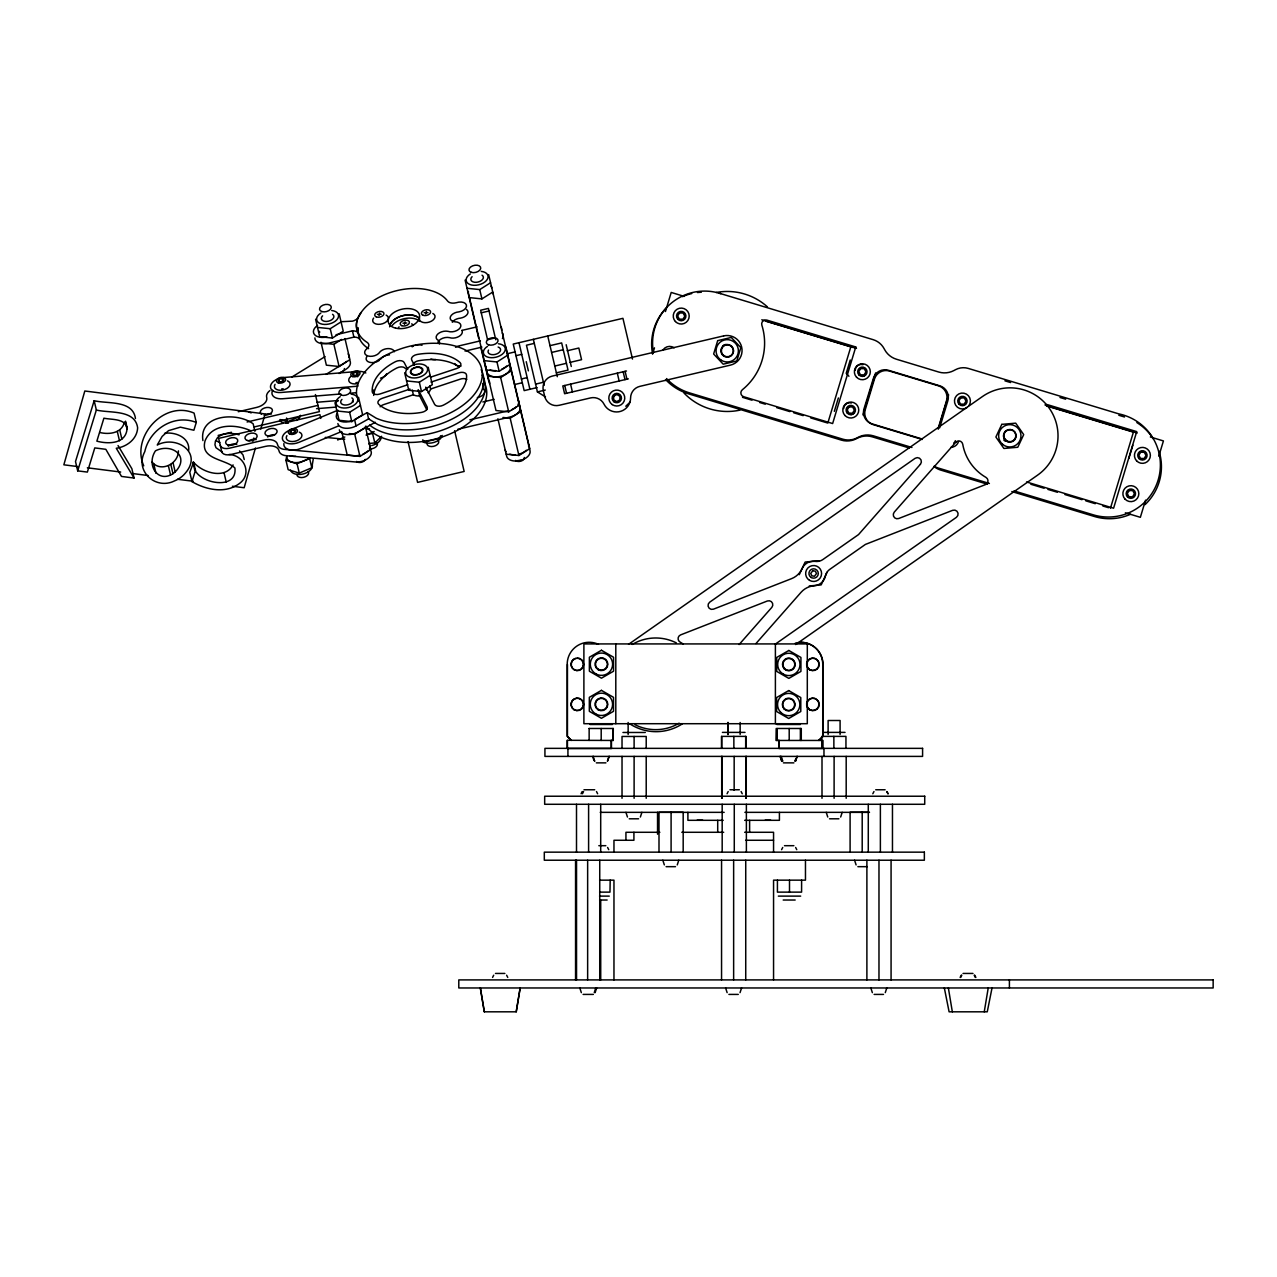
<?xml version="1.0" encoding="UTF-8"?>
<svg xmlns="http://www.w3.org/2000/svg" width="1277" height="1277" viewBox="0 0 1277 1277"><rect width="100%" height="100%" fill="white"/><g stroke="black" fill="none" stroke-linecap="round" stroke-linejoin="round"><path stroke-width="1.5" d="M609.017 756.399L607.469 761.092M609.209 756.399L607.501 761.092M595.784 987.967L594.252 992.644M596.646 987.967L595.114 992.644M641.884 812.348L640.368 817.025M678.773 860.219L677.257 864.912M741.57 987.967L740.037 992.644M796.992 756.399L795.459 761.092M797.183 756.399L795.651 761.092M842.182 812.348L840.665 817.025M886.797 987.967L885.264 992.644M313.248 459.066L311.811 467.765L299.265 473.081L288.155 469.697L285.968 460.374L286.543 456.911M516.179 1011.815L520.154 987.967L516.275 1011.815L484.27 1011.815L480.296 987.967M984.248 1011.815L988.222 987.967M127.03 429.104C125.561 444.204 107.97 444.157 96.86 441.156L103.9 418.186C111.354 419.878 126.599 418.202 127.03 429.104L125.29 421.633M992.021 987.967L987.265 1011.815L949.098 1011.815L944.341 987.967M178.429 450.877C178.588 463.822 160.726 472.825 152.139 462.066M379.014 315.563L379.684 313.073M404.474 324.326L405.16 321.82M425.688 313.903L426.358 311.412M255.432 448.004L244.162 487.75L232.398 486.25M260.811 429.072L265.105 413.94L84.809 391.001L63.85 464.812L77.562 466.552M938.356 427.827L946.496 400.786A12.004 12.004 0 0 0 938.483 385.83L889.431 371.048A12.004 12.004 0 0 0 874.474 379.077L865.247 409.709A12.004 12.004 0 0 0 873.276 424.666L922.313 439.464M652.755 353.553L654.494 347.823M665.445 311.54L671.207 292.449L684.312 296.408M850.865 346.69L827.815 423.07L810.751 417.93M834.344 411.338L838.382 397.977M850.243 359.97L846.204 373.347L848.934 376.252M862.933 414.929L875.623 372.916M938.26 429.216L948.635 394.832M939.68 427.827L947.853 400.77A12.004 12.004 0 0 0 939.84 385.814L888.361 370.266A12.004 12.004 0 0 0 873.42 378.231L863.986 408.832A12.004 12.004 0 0 0 871.999 423.852L921.786 438.889M1110.431 508.278L1133.481 431.897M1128.82 458.539L1132.859 445.178M1145.549 500.137L1140.361 517.313L1125.388 512.795M1158.814 456.208L1163.427 440.932L1150.338 436.973M135.458 418.521C132.936 399.765 107.204 404.043 94.163 400.691L75.503 461.54L77.689 470.862L87.363 472.091L94.785 447.908L105.831 449.312L121.491 476.433L134.053 478.045L131.866 468.707L118.027 445.545M77.689 470.862L96.35 410.013L94.163 400.691M196.275 422.432L193.881 430.237L180.376 427.156L168.532 430.636L162.131 436.447L157.247 445.019C176.402 434.834 203.139 452.649 185.373 473.065A24.135 19.299 -13.2 0 1 174.119 481.078C155.491 490.129 134.436 470.958 144.796 451.627C149.632 429.152 174.31 413.716 196.275 422.432L194.088 413.094C163.632 399.94 130.877 437.165 143.742 465.802M233.068 464.892C225.167 479.801 202.516 472.825 193.593 462.258L189.794 472.298L191.981 481.621C205.693 489.698 224.88 493.976 238.751 483.983C252.591 474.821 244.929 455.282 229.062 454.468M191.981 481.621L195.094 471.5L192.907 462.162M252.878 441.235L253.868 438.011M278.961 379.365L278.274 381.009L279.902 381.999L283.159 381.089L283.845 379.445L282.201 378.455L278.961 379.365L279.679 382.477M290.789 430.668L290.102 432.312L291.747 433.302L295.003 432.392L295.689 430.748L294.045 429.758L290.789 430.668L291.523 433.765M353.298 373.044L352.612 374.688L354.256 375.677L357.496 374.768L358.183 373.123L356.554 372.134L353.298 373.044L354.032 376.14M799.242 574.698L805.148 562.04L819.052 560.826M827.065 572.256L821.159 584.914L809.251 585.967M124.364 422.32C121.666 433.318 109.04 434.771 99.766 432.488M581.067 793.751L582.2 791.532M582.44 793.751L583.573 791.532M492.571 977.432L493.704 975.213M727.06 793.751L728.193 791.532M794.741 761.092L795.874 758.873M781.588 849.684L782.721 847.465M872.814 793.751L873.979 791.532M960.128 977.432L961.262 975.213M960.703 977.432L961.836 975.213M314.876 337.894A12.004 7.199 -13.2 0 0 328.381 343.194L353.905 337.112A7.997 4.805 -13.2 0 1 359.46 338.916L357.991 332.643A43.514 26.131 -13.2 0 1 358.103 317.75L361.71 311.652A47.999 28.828 -13.2 0 1 405.703 289.033A47.999 28.828 -13.2 0 1 447.573 301.053A7.997 4.805 -13.2 0 0 456.208 302.745A7.997 4.805 -13.2 0 1 466.408 305.043A7.997 4.805 -13.2 0 1 458.922 311.875A7.997 4.805 -13.2 0 0 450.43 316.744A7.997 4.805 -13.2 0 0 454.995 321.82A7.997 4.805 -13.2 0 1 460.023 328.013A7.997 4.805 -13.2 0 1 448.051 331.35A7.997 4.805 -13.2 0 0 437.899 333.951A7.997 4.805 -13.2 0 0 438.219 340.305A7.997 4.805 -13.2 0 1 439.4 343.944M440.773 435.68L439.049 438.57L425.464 441.762L422.639 439.927M175.188 471.963C190.528 456.208 171.645 442.64 155.459 450.829C145.418 465.882 159.386 485.34 175.188 471.963L173.002 462.641M739.112 644.55L771.835 607.357A4.007 4.007 0 0 0 767.381 600.988L680.625 634.892A4.007 4.007 0 0 0 680.082 642.092A47.999 47.999 0 0 1 683.051 643.943M755.968 643.544L801.094 592.273A19.283 19.283 0 0 1 814.231 585.776A12.291 12.291 0 0 0 825.421 575.991A10.727 10.727 0 0 1 829.779 569.366L865.391 544.433L952.69 510.305A4.007 4.007 0 0 1 956.441 517.313L775.426 644.055M818.749 740.293L821.414 737.627M819.004 740.452L822.995 736.446L822.995 664.439A21.996 21.996 0 0 0 795.3 643.177M368.957 443.422L374.815 442.991L381.647 436.287M625.778 406.23L630.136 402.127M628.555 644.342L982.476 396.524A47.999 47.999 0 0 1 1049.327 408.305A47.999 47.999 0 0 1 1037.547 475.172L795.635 644.55M317.51 327.407L330.232 328.716L341.055 321.884M315.595 319.234L319.697 336.713L332.419 338.038L343.242 331.19L339.139 313.711M321.165 342.986L333.888 344.311L341.613 339.427M320.99 342.22L326.369 365.174L339.091 366.499L349.914 359.651L344.966 338.549M467.015 288.267L479.737 289.592L490.56 282.744M469.202 297.589L481.924 298.898L492.746 292.066M338.054 400.85L334.973 402.814L339.075 420.293L351.798 421.618L362.62 414.77L358.518 397.291M336.889 410.971L349.611 412.295L360.433 405.447M406.581 380.913L419.319 382.238L430.126 375.39M404.665 372.756L408.768 390.235L421.506 391.56L432.312 384.712L428.21 367.233M349.291 433.589L354.735 434.164L365.557 427.316M484.238 360.641L496.976 361.966L507.783 355.118M341.837 432.089L347.232 455.075L359.954 456.4L370.777 449.552L365.382 426.566M486.425 369.963L499.147 371.288L509.97 364.44M487.926 376.204L500.664 377.529L511.47 370.681M468.436 291.443A12.004 7.199 -13.2 0 0 468.451 293.359L495.987 410.524L508.709 411.848L519.531 405.001M502.915 417.467L510.177 418.217L521 411.386M506.203 454.181L518.925 455.506L529.747 448.658L505.868 346.961M291.635 377.178L325.076 356.602M325.954 374.416L344.295 363.131A12.004 7.199 -13.2 0 0 346.482 361.455M339.091 373.507L345.764 369.404A12.004 7.199 -13.2 0 0 349.595 360.242M358.518 401.361L356.491 393.779A64.01 38.438 -13.2 0 1 433.957 343.258A64.01 38.438 -13.2 0 1 474.757 393.859A64.01 38.438 -13.2 0 1 376.172 418.186L367.137 412.631L354.575 419.654L356.044 425.927L368.973 418.696M375.294 422.272L357.512 432.201A12.004 7.199 -13.2 0 1 339.315 429.854M280.03 419.526L287.421 421.777L299.967 416.462M285.968 460.374L297.078 463.759L309.625 458.443L311.811 467.765M337.878 410.22L289.464 430.301A12.004 7.199 -13.2 0 0 283.302 440.836A12.004 7.199 -13.2 0 0 298.818 442.385L338.325 426.007M341.582 431.53L300.287 448.658A12.004 7.199 -13.2 0 1 288.57 449.536A12.004 7.199 -13.2 0 1 283.893 443.486M337.655 439.974L344.838 436.989M310.391 458.172L303.208 461.141A12.004 7.199 -13.2 0 1 291.491 462.019A12.004 7.199 -13.2 0 1 286.83 455.969M366.068 435.074L371.447 432.839A12.004 7.215 -13.2 0 0 374.177 431.514M193.593 462.258L195.78 471.58C204.112 484.43 237.378 489.378 234.92 468.02C225.646 458.858 199.723 459.672 205.07 440.788C212.237 422.99 236.309 423.916 251.026 430.892M407.762 384.744L379.828 394.034A6.002 3.608 -13.2 0 1 372.245 391.816A47.999 28.828 -13.2 0 1 395.519 361.646A6.002 3.608 -13.2 0 1 404.155 362.492L407.714 369.372M430.62 377.146L456.703 368.478A6.002 3.608 -13.2 0 0 460.103 362.604A47.999 28.828 -13.2 0 0 417.052 354.495A6.002 3.608 -13.2 0 0 411.689 359.986L414.355 365.142M410.013 389.086L382.078 398.376A6.002 3.608 -13.2 0 0 378.678 404.25A47.999 28.828 -13.2 0 0 421.729 412.359A6.002 3.608 -13.2 0 0 427.093 406.868L418.202 389.661L419.67 395.934L426.789 409.694M431.019 382.11L458.954 372.82A6.002 3.608 -13.2 0 1 466.536 375.039A47.999 28.828 -13.2 0 1 443.263 405.208A6.002 3.608 -13.2 0 1 434.627 404.362L425.736 387.154L426.47 390.299M419.67 395.934A10.008 6.002 -13.2 0 1 413.349 394.753L383.547 404.649A6.002 3.608 -13.2 0 0 380.131 406.82M428.098 392.773A10.008 6.002 -13.2 0 0 430.62 389.006L460.422 379.093A6.002 3.608 -13.2 0 1 466.791 379.445M336.027 334.75L352.436 330.839A7.997 4.805 -13.2 0 1 357.991 332.643M481.237 312.817L489.091 310.965M462.21 330.328L477.135 326.832M480.407 340.863L459.848 345.684A12.004 7.199 -13.2 0 0 455.506 347.264M487.559 339.714L495.396 337.862M465.051 351.079L481.892 347.136M238.288 411.721L256.709 407.395A12.004 7.199 -13.2 0 0 266.749 397.642L266.638 397.195A12.004 7.199 -13.2 0 1 269.91 390.539M534.313 343.369L526.459 345.205L537.409 391.895L545.487 396.908M507.304 353.713L515.078 351.893M550.004 345.652L561.657 342.922L568.026 370.107L556.373 372.836M515.972 355.692L521.718 354.336M247.084 421.985L317.941 405.368M551.6 352.452L563.253 349.706M567.18 350.776L578.832 348.03L581.562 359.683L569.909 362.413M218.159 435.393L231.456 432.28M254.251 426.933L319.41 411.641L315.419 394.577M554.793 366.036L566.445 363.306M521.431 378.966L527.178 377.625M514.535 384.553L522.309 382.717M535.59 384.106L543.427 382.27M537.09 387.585L524.161 390.618L513.242 344.056L622.937 318.324L632.498 359.06M482.85 401.968L494.103 399.334M537.409 391.895L545.263 390.06M626.496 371L562.79 385.941L564.61 393.731L628.332 378.854M469.808 419.83L508.597 410.731M457.709 429.295L510.066 417.004A12.004 7.199 -13.2 0 0 519.324 405.527M164.525 433.334C175.204 431.626 190.034 437.484 188.709 450.35M283.494 377.545L357.815 371.447A12.004 7.215 -13.2 0 1 365.829 372.996M340.847 393.97L282.504 398.759A12.004 7.199 -13.2 0 1 272.719 390.283M350.568 393.172L356.411 392.693M317.015 402.255L338.405 400.499M316.552 408.688L335.995 407.108M366.786 434.1L372.629 433.669L374.815 442.991M517.632 460.598L521.128 460.343M340.751 321.74L352.5 321.15A7.997 4.805 -13.2 0 0 358.103 317.75M377.417 314.397L381.28 314.238M424.092 312.737L427.955 312.578M402.894 323.145L406.756 323.001M590.038 724.49L612.401 724.49M776.927 724.49L800.376 724.49M589.112 728.481L613.295 728.481L613.136 740.452L613.104 728.481M622.953 732.471L645.284 732.471M722.415 732.391L745.018 732.391M822.691 732.391L845.039 732.391M613.295 740.452L567.196 740.293L567.196 748.354M596.327 762.864L605.921 762.864M783.408 762.864L793.895 762.864M583.972 789.761L594.731 789.761M729.949 789.761L739.335 789.761M875.719 789.761L885.121 789.761M869.11 812.268L850.099 812.268L850.099 852.158M600.254 812.348L724.171 812.348M744.874 812.348L869.493 812.348M629.226 818.796L638.596 818.796M829.523 818.796L838.893 818.796M697.13 820.233L702.685 820.233M765.146 820.233L770.701 820.233M723.229 820.313L687.904 820.313L687.904 812.348M744.651 820.313L779.417 820.313L779.417 812.348M659.858 832.285L625.938 832.285L625.938 840.266M681.79 832.285L723.692 832.285M744.651 832.285L773.559 832.285L773.559 852.238M745.624 840.266L773.559 840.266M598.817 845.693L605.841 845.693M784.477 845.693L793.879 845.693M666.115 866.668L675.485 866.668M857.873 866.668L867.243 866.668M599.599 880.156L613.966 880.156L613.966 979.906M599.599 892.128L609.975 892.128L610.183 880.156M599.536 896.119L609.257 896.119M778.332 896.119L800.679 896.119M599.599 900.03L607.134 900.03M783.184 900.03L795.172 900.03M495.476 973.441L504.862 973.441M963.034 973.441L972.978 973.441M583.11 994.416L593.358 994.416M728.896 994.416L738.282 994.416M874.122 994.416L883.508 994.416M325.236 437.388L344.742 439.176M96.35 410.013C109.391 413.381 135.123 409.087 137.645 427.859C137.038 439.16 126.806 446.806 116.271 448.259L134.053 478.045M87.363 467.797L120.692 472.043M132.441 473.528L148.116 475.523M177.519 479.274L193.194 481.253M239.07 434.803C231.999 432.791 223.555 432.392 217.633 437.468L215.398 441.203L214.951 444.779L215.957 447.684L222.022 451.946M718.488 292.976L873.149 339.666A18.501 18.501 0 0 1 884.099 348.637L884.578 349.531A20.001 20.001 0 0 0 896.438 359.236L938.739 372.038A20.001 20.001 0 0 0 953.967 370.522L955.515 369.691A16.713 16.713 0 0 1 968.253 368.415L1118.684 413.844A52.118 52.118 0 0 1 1158.798 477.678A52.118 52.118 0 0 1 1093.192 514.807L1013.922 490.879M1004.935 380.833L1010.618 382.557M1059.974 397.482L1065.672 399.19M1118.812 415.264L1124.51 416.988M761.794 319.793L856.484 348.382M1046.31 405.575L1137.232 433.015M765.705 321.165L852.701 347.44M1046.47 405.894L1133.465 432.169M911.922 447.477L873.308 435.824A20.001 20.001 0 0 0 858.08 437.341L857.33 437.756A18.963 18.963 0 0 1 842.868 439.192L689.564 392.901A52.022 52.022 0 0 1 666.546 378.567M1026.532 481.956L1113.592 508.214L1136.722 431.61L1047.778 404.761A4.007 4.007 0 0 0 1044.953 404.953M742.528 397.323L752.009 400.196M759.576 402.478L765.274 404.186M776.639 407.618L789.904 411.625M793.687 412.774L803.169 415.632M1030.826 484.254L1044.091 488.245M1047.89 489.394L1057.356 492.252M1064.938 494.55L1082.002 499.69M1085.785 500.839L1095.267 503.697M1102.849 505.995L1108.532 507.703M909.447 448.035L872.287 436.846A20.001 20.001 0 0 0 857.043 438.378L856.612 438.602A20.001 20.001 0 0 1 841.367 440.118L688.526 393.843A51.942 51.942 0 0 1 665.684 379.652M989.404 483.472L938.435 468.084A17.271 17.271 0 0 1 934.333 466.233M987.504 484.206L940.798 470.112A20.001 20.001 0 0 1 933.918 466.44M1011.831 491.549L1094.437 516.499A51.974 51.974 0 0 0 1130.544 514.248M216.148 440.725L219.836 442.624M571.442 740.452L567.451 736.446L567.451 664.439M571.186 740.293L567.196 736.286L567.196 664.279A21.996 21.996 0 0 1 598.498 644.342M239.533 450.941L242.981 454.899L244.258 459.56M888.026 793.751L886.892 791.532L887.994 793.751M974.75 975.213L975.883 977.432M974.175 975.213L975.309 977.432M856.101 864.912L854.584 860.219M827.751 817.025L826.235 812.348M782.737 761.092L781.221 756.399M781.412 758.873L782.546 761.092M781.827 761.092L780.311 756.399M781.636 761.092L780.119 756.399M872.367 992.644L870.834 987.967M795.635 847.465L796.768 849.684M741.107 791.532L742.24 793.751M664.343 864.912L662.827 860.219M727.14 992.644L725.607 987.967M627.454 817.025L625.938 812.348M594.779 761.092L593.454 758.873L594.555 761.092M596.487 791.532L597.62 793.751M607.597 847.465L608.746 849.684M581.338 992.644L579.822 987.967M506.618 975.213L507.751 977.432M202.915 440.613C198.733 414.211 237.267 411.801 253.165 423.836L254.921 431.307M625.107 371.336L626.927 379.109M623.16 371.783L624.996 379.636M617.318 373.155L619.153 381.009M566.174 344.726L571.282 366.467M570.58 384.122L572.415 391.975M564.737 385.494L566.573 393.332M547.737 335.963L557.283 376.699M533.355 339.331L544.162 385.383M526.236 361.694L528.375 370.841M518.989 342.699L529.907 389.262M488.644 274.587L530.035 450.781A12.004 7.199 -13.2 0 1 519.994 460.534A12.004 7.199 -13.2 0 1 506.666 456.272L497.886 418.776M495.779 339.794L488.421 308.411L480.647 310.231L487.575 339.778M496.976 361.966L499.147 371.288M500.664 377.529L508.709 411.848M510.177 418.217L518.925 455.506M479.737 289.592L481.924 298.898M465.099 280.11L478.652 338.038M480.567 346.275L488.868 381.679M454.612 430.716L464.158 471.468L417.595 482.387L408.049 441.634M429.886 385.862L430.62 389.006M419.319 382.238L421.506 391.56M412.248 390.044L413.349 394.753M352.436 330.839L353.905 337.112M367.137 412.631L368.622 418.904L377.641 424.459A64.01 38.438 -13.2 0 0 453.846 418.138A64.01 38.438 -13.2 0 0 481.174 369.66M356.554 372.134L357.64 376.795M330.232 328.716L332.419 338.038M333.888 344.311L339.091 366.499M349.611 412.295L351.798 421.618M354.735 434.164L359.954 456.4M320.798 418.441L319.904 414.642L218.638 438.394L221.751 451.691A7.997 4.805 -13.2 0 0 230.642 454.548L265.616 446.343A12.004 7.199 -13.2 0 1 278.945 450.605L279.056 451.068A12.004 7.199 -13.2 0 0 284.947 455.554L355.309 461.971A12.004 7.199 -13.2 0 0 368.095 458.299A12.004 7.199 -13.2 0 0 370.314 449.935M282.201 378.455L282.935 381.568M294.045 429.758L294.779 432.855M286.559 418.042L287.421 421.777M297.078 463.759L299.265 473.081M224.018 472.682L226.205 482.004M170.815 464.413L173.002 473.735M168.372 465.69L170.559 475.028M153.783 463.982L155.97 473.304M125.561 421.187L126.87 426.789M119.703 429.79L121.89 439.128M117.292 431.434L119.479 440.773M948.364 987.967L952.339 1011.815M480.391 987.967L484.366 1011.815M593.262 756.399L593.645 758.873L593.039 756.399M1009.405 979.906L1009.405 987.967M892.463 804.287L892.463 852.158M891.075 860.219L891.075 979.906M880.38 804.287L880.38 852.158M878.975 860.219L878.975 979.906M868.28 804.287L868.28 852.158M866.891 860.219L866.891 979.906M862.198 812.268L862.198 852.158M846.188 756.399L846.188 798.301M845.949 748.354L845.949 736.382L821.765 736.382L821.765 748.354M840.09 734.467L840.09 720.499L828.119 720.499L828.119 734.467M834.104 756.399L834.104 798.301M833.865 736.382L833.865 748.354M823.968 748.354L823.968 756.399M822.739 734.339L822.739 664.279A21.996 21.996 0 0 0 800.743 642.267M822.005 756.399L822.005 798.301M805.468 860.219L805.468 880.156L773.559 880.156L773.559 979.906M801.605 880.156L801.589 892.128L777.422 892.128L777.422 880.156M801.286 740.452L801.286 728.481L777.102 728.481L777.102 740.452M800.376 728.481L800.376 740.452M789.505 880.156L789.505 892.128M789.202 728.481L789.202 740.452M779.002 740.452L779.002 748.514L822.995 748.514L822.995 740.452L776.001 740.452L776.193 728.481M778.747 740.293L778.747 748.354M776.911 728.481L776.911 740.452M775.394 643.927L775.394 723.708M749.615 820.313L749.615 832.285M746.263 756.399L746.263 798.301M746.375 804.287L746.375 852.158M745.944 748.354L745.944 736.382L721.76 736.382L721.76 748.354M745.672 736.382L745.672 748.354M745.88 756.399L745.88 798.301M745.736 860.219L745.736 979.906M740.149 722.495L740.149 734.467M734.275 804.287L734.275 852.158M734.163 756.399L734.163 790.319M733.86 736.382L733.86 748.354M733.636 860.219L733.636 979.906M728.177 722.495L728.177 734.467M727.81 722.495L727.81 734.467M722.08 756.399L722.08 798.301M722.175 804.287L722.175 852.158M721.697 756.399L721.697 798.301M721.489 736.382L721.489 748.354M721.553 860.219L721.553 979.906M717.706 820.313L717.706 832.285M683.179 852.158L683.179 812.268L658.996 812.268L658.996 852.158M671.095 812.268L671.095 852.158M657.543 812.268L657.543 834.2M646.21 748.434L646.21 736.462L622.027 736.462L622.027 748.434M646.21 756.399L646.21 798.301M634.11 736.462L634.11 748.434M634.11 756.399L634.11 798.301M633.919 832.285L633.919 840.266L613.966 840.266L613.966 852.238M628.14 722.495L628.14 734.467M622.027 756.399L622.027 798.301M615.801 643.927L615.801 723.708M611.46 740.452L611.46 748.514L567.451 748.514L567.451 740.452M611.204 740.293L611.204 748.354M601.196 728.481L601.196 740.452M600.701 804.287L600.701 852.158M600.717 900.109L600.717 979.906M599.743 860.219L599.743 979.906M589.144 728.481L589.144 740.452M588.601 804.287L588.601 852.158M587.643 860.219L587.643 979.906M576.502 804.287L576.502 852.158M576.534 860.219L576.534 979.906M575.56 860.219L575.56 979.906M567.93 748.354L567.93 756.399M352.34 401.201A5.986 3.592 -13.2 0 1 353.106 401.904M351.079 394.098A11.174 6.704 -13.2 0 1 356.283 403.277A11.174 6.704 -13.2 0 1 339.618 407.171A11.174 6.704 -13.2 0 1 340.209 396.652M351.909 397.897A6.385 3.831 -13.2 0 1 351.255 403.245A6.385 3.831 -13.2 0 1 342.779 404.538A6.385 3.831 -13.2 0 1 341.949 399.414M365.254 459.369A4.693 2.809 -13.2 0 1 361.343 462.29A4.693 2.809 -13.2 0 1 356.57 461.412M267.643 436.989A6.193 3.719 -13.2 0 1 274.81 434.707M248.776 440.804A6.193 3.719 -13.2 0 1 256.198 439.671M228.296 446.216A6.193 3.719 -13.2 0 1 236.836 444.22M220.282 445.418A7.997 4.805 -13.2 0 0 229.174 448.259L264.147 440.07A12.004 7.199 -13.2 0 1 277.476 444.332L277.588 444.795A12.004 7.199 -13.2 0 0 283.462 449.281L353.841 455.697A12.004 7.199 -13.2 0 0 359.906 455.203M367.6 451.132A12.004 7.199 -13.2 0 1 362.86 454.229M368.845 443.662A12.004 7.199 -13.2 0 1 369.787 447.269M386.165 315.132A7.981 4.789 -13.2 0 1 386.532 321.596A7.981 4.789 -13.2 0 1 376.14 324.023A7.981 4.789 -13.2 0 1 373.602 318.069M287.485 380.865A7.981 4.789 -13.2 0 1 288.586 387.186A7.981 4.789 -13.2 0 1 278.306 390.06A7.981 4.789 -13.2 0 1 275.066 384.329M283.159 388.735A5.986 3.592 -13.2 0 1 281.626 388.974M300.51 415.296A11.174 6.704 -13.2 0 1 296.503 420.468M288.442 423.15A11.174 6.704 -13.2 0 1 285.649 423.134M283.143 422.655A11.174 6.704 -13.2 0 1 279.551 420.436M442.225 435.425A11.174 6.704 -13.2 0 1 434.26 442.337A11.174 6.704 -13.2 0 1 422.671 441.666M438.298 440.597A5.986 3.592 -13.2 0 1 433.701 446.312A5.986 3.592 -13.2 0 1 427.045 443.231M392.294 325.364A15.962 9.578 -13.2 0 1 419.479 321.118M390.06 324.853A15.962 9.578 -13.2 0 1 402.989 315.69A15.962 9.578 -13.2 0 1 418.744 318.021M398.28 328.397A7.981 4.789 -13.2 0 1 399.078 326.832M411.641 323.879A7.981 4.789 -13.2 0 1 413.046 324.933M502.324 333.026A12.004 7.199 -13.2 0 1 502.404 338.628M517.855 399.254A12.004 7.199 -13.2 0 1 517.919 404.857M516.403 406.756A12.004 7.199 -13.2 0 1 511.566 409.789M369.548 428.864A24.008 14.414 -13.2 0 1 366.515 428.944M500.855 326.752A12.004 7.199 -13.2 0 1 501.701 330.376M376.14 442.193A5.986 3.592 -13.2 0 1 376.252 446.631A5.986 3.592 -13.2 0 1 369.356 448.865M381.009 438.25A11.174 6.704 -13.2 0 1 371.687 445.577M295.705 456.304A12.004 7.199 -13.2 0 1 290.023 455.745M358.214 383.451A7.981 4.789 -13.2 0 1 349.786 382.366A7.981 4.789 -13.2 0 1 350.744 376.523M357.496 382.414A5.986 3.592 -13.2 0 1 355.964 382.653M280.413 378.056A12.004 7.199 -13.2 0 0 270.469 386.947A12.004 7.199 -13.2 0 0 281.036 392.486L354.926 386.42A12.004 7.215 -13.2 0 0 358.055 385.989M312.274 464.828A11.174 6.704 -13.2 0 1 303.144 473.975A11.174 6.704 -13.2 0 1 290.581 470.159M373.698 395.423A47.999 28.828 -13.2 0 1 396.987 367.92A6.002 3.608 -13.2 0 1 405.623 368.766M459.241 366.994A47.999 28.828 -13.2 0 0 418.521 360.768A6.002 3.608 -13.2 0 0 413.205 364.073M356.044 425.927A12.004 7.199 -13.2 0 1 337.846 423.581M351.526 420.995A12.004 7.199 -13.2 0 1 339.187 420.644A12.004 7.199 -13.2 0 1 337.304 413.062M435.744 359.539A7.997 4.805 -13.2 0 1 430.908 358.997M482.977 388.783A7.997 4.805 -13.2 0 1 484.063 393.667A7.997 4.805 -13.2 0 1 477.343 397.562M373.475 389.964A7.997 4.805 -13.2 0 1 374.113 392.566M482.61 383.483A7.997 4.805 -13.2 0 1 482.578 387.394M460.997 366.132A7.997 4.805 -13.2 0 1 454.772 363.514M386.676 373.698A7.997 4.805 -13.2 0 1 380.498 378.168M299.329 432.153A7.981 4.789 -13.2 0 1 300.43 438.49A7.981 4.789 -13.2 0 1 290.15 441.347A7.981 4.789 -13.2 0 1 286.91 435.633M308.188 471.548A5.986 3.592 -13.2 0 1 303.734 477.295A5.986 3.592 -13.2 0 1 296.966 474.31M432.839 313.472A7.981 4.789 -13.2 0 1 429.503 322.012A7.981 4.789 -13.2 0 1 419.479 317.973M331.701 310.519A11.174 6.704 -13.2 0 1 336.905 319.697A11.174 6.704 -13.2 0 1 320.256 323.608A11.174 6.704 -13.2 0 1 320.83 313.073M332.547 314.318A6.385 3.831 -13.2 0 1 331.876 319.681A6.385 3.831 -13.2 0 1 323.4 320.974A6.385 3.831 -13.2 0 1 322.586 315.85M344.407 368.542A4.693 2.809 -13.2 0 1 340.48 372.357M265.44 414.434A6.193 3.719 -13.2 0 1 271.49 414.019M261.546 414.339A6.193 3.719 -13.2 0 1 264.467 407.986A6.193 3.719 -13.2 0 1 272.448 410.54A6.193 3.719 -13.2 0 1 264.068 415.153M348.126 353.968A12.004 7.199 -13.2 0 1 348.876 357.624M248.632 412.152A6.193 3.719 -13.2 0 1 251.154 412.95M482.195 375.087A64.01 38.438 -13.2 0 1 449.472 427.268A64.01 38.438 -13.2 0 1 369.58 425.049M483.664 381.36A64.01 38.438 -13.2 0 1 445.881 435.633A64.01 38.438 -13.2 0 1 365.892 426.071M481.206 271.378A11.174 6.704 -13.2 0 1 486.409 280.557A11.174 6.704 -13.2 0 1 469.76 284.468A11.174 6.704 -13.2 0 1 470.335 273.932M482.052 275.193A6.385 3.831 -13.2 0 1 481.381 280.541A6.385 3.831 -13.2 0 1 472.905 281.834A6.385 3.831 -13.2 0 1 472.091 276.71M524.304 457.469A4.693 2.809 -13.2 0 1 521.096 461.077A4.693 2.809 -13.2 0 1 515.605 460.406M498.445 343.768A11.174 6.704 -13.2 0 1 503.649 352.947A11.174 6.704 -13.2 0 1 486.984 356.858A11.174 6.704 -13.2 0 1 487.559 346.322M498.11 347.025A6.385 3.831 -13.2 0 1 499.642 351.973A6.385 3.831 -13.2 0 1 491.485 354.591A6.385 3.831 -13.2 0 1 488.5 350.09M469.936 299.632A12.004 7.199 -13.2 0 1 469.904 297.717M492.475 292.433A12.004 7.199 -13.2 0 1 493.305 294.157M491.007 286.16A12.004 7.199 -13.2 0 1 491.821 287.868M510.305 366.643A12.004 7.199 -13.2 0 1 500.265 376.396A12.004 7.199 -13.2 0 1 486.936 372.118M506.57 366.132A12.004 7.199 -13.2 0 1 501.765 369.181M495.715 370.601A12.004 7.199 -13.2 0 1 490.049 370.011M486.282 367.568A12.004 7.199 -13.2 0 1 485.468 365.845M489.666 383.77A12.004 7.199 -13.2 0 1 489.634 381.855M488.197 377.497A12.004 7.199 -13.2 0 1 488.165 375.582M528.566 444.508A12.004 7.199 -13.2 0 1 528.598 446.423M526.3 450.27A12.004 7.199 -13.2 0 1 518.526 454.261M515.445 454.74A12.004 7.199 -13.2 0 1 509.778 454.149M506.027 451.707A12.004 7.199 -13.2 0 1 505.197 449.999M359.46 338.916A43.514 26.131 -13.2 0 1 358.949 337.767M357.863 330.456A43.514 26.131 -13.2 0 1 358.262 327.886A43.514 26.131 -13.2 0 0 357.943 330.328M326.912 336.92A12.004 7.199 -13.2 0 1 314.445 334.526A12.004 7.199 -13.2 0 1 317.542 325.475M319.761 332.164A6.002 3.608 -13.2 0 1 319.362 331.302M360.944 312.514A43.514 26.131 -13.2 0 0 356.682 327.774L356.953 328.62A47.999 28.828 -13.2 0 0 367.137 342.396A7.997 4.805 -13.2 0 1 367.153 348.525A7.997 4.805 -13.2 0 0 368.031 355.996A7.997 4.805 -13.2 0 0 379.78 352.117A7.997 4.805 -13.2 0 1 388.032 348.589A7.997 4.805 -13.2 0 1 394.322 351.718M466.392 309.433A7.997 4.805 -13.2 0 1 467.238 314.365A7.997 4.805 -13.2 0 1 460.39 318.149A7.997 4.805 -13.2 0 0 452.297 322.251M461.859 330.344A7.997 4.805 -13.2 0 1 459.05 336.41A7.997 4.805 -13.2 0 1 449.52 337.623A7.997 4.805 -13.2 0 0 437.963 342.06M380.738 359.092A7.997 4.805 -13.2 0 1 389.501 354.862M379.413 360.322A7.997 4.805 -13.2 0 1 369.5 362.269A7.997 4.805 -13.2 0 1 366.754 356.73M368.622 348.669A47.999 28.828 -13.2 0 1 359.124 337.543M389.645 326.848A15.994 9.609 -13.2 0 1 401.824 315.866A15.994 9.609 -13.2 0 1 419.255 318.244M412.152 346.817A7.997 4.805 -13.2 0 1 413.636 346.003M415.296 345.365A7.997 4.805 -13.2 0 1 422.017 345.269M722.814 345.987A6.193 6.193 0 0 1 725.639 344.471M739.878 410.14A60.003 60.003 0 0 1 683.913 392.933M716.174 292.497A60.003 60.003 0 0 1 767.429 306.879M665.109 380.434A12.004 12.004 0 0 1 668.685 380.147M682.141 723.979A47.999 47.999 0 0 1 629.529 723.66M1007.393 441.459A6.193 6.193 0 0 1 1004.185 437.963M679.141 723.197A45.828 45.828 0 0 1 635.068 724.745M632.259 644.438A45.828 45.828 0 0 1 676.331 642.89M577.188 658.07A6.193 6.193 0 0 1 582.807 666.897A6.193 6.193 0 0 1 572.447 668.27A6.193 6.193 0 0 1 575.592 658.293M967.248 407.379A7.981 7.981 0 0 1 954.669 402.846A7.981 7.981 0 0 1 963.927 393.188A7.981 7.981 0 0 1 968.988 405.575M958.484 441.634A7.981 7.981 0 0 1 951.014 447.301M955.34 440.677A4.693 4.693 0 0 1 953.696 443.055M653.473 352.691A52.022 52.022 0 0 1 720.771 293.662M853.754 413.094A6.002 6.002 0 0 1 851.025 414.562M843.65 408.528A6.002 6.002 0 0 1 851.392 402.973M1005.063 441.044A6.193 6.193 0 0 1 1003.802 440.022M865.327 374.8A6.002 6.002 0 0 1 862.582 376.268M855.207 370.234A6.002 6.002 0 0 1 862.949 364.679M652.595 354.08A51.942 51.942 0 0 1 666.642 307.597M682.509 296.647A51.942 51.942 0 0 1 691.719 293.566M697.45 292.545A51.942 51.942 0 0 1 701.344 292.241M1159.037 451.148A51.974 51.974 0 0 1 1145.038 504.638M1136.865 422.575A51.974 51.974 0 0 1 1153.323 438.841M663.082 349.802A7.981 7.981 0 0 1 674.192 347.807M613.742 396.141L613.63 399.733L616.679 401.632L619.84 399.94L619.968 396.365L616.919 394.465L613.742 396.141M717.674 340.64L713.635 354L723.197 364.184L736.797 360.992L740.836 347.615L731.274 337.447L717.674 340.64M855.766 346.961L832.636 423.549L743.677 396.716A4.007 4.007 0 0 1 742.32 389.772A60.003 60.003 0 0 0 761.842 325.124A4.007 4.007 0 0 1 766.823 320.096L855.766 346.961M1001.791 424.363L995.884 437.021L1003.898 448.466L1017.801 447.253L1023.707 434.595L1015.694 423.15L1001.791 424.363M679.54 312.897L677.64 315.946L679.316 319.106L682.908 319.234L684.807 316.185L683.115 313.025L679.54 312.897M860.666 368.574L858.767 371.623L860.459 374.8L864.05 374.911L865.95 371.862L864.258 368.702L860.666 368.574M849.093 406.884L847.194 409.917L848.87 413.094L852.461 413.221L854.361 410.172L852.669 406.996L849.093 406.884M960.735 397.865L958.835 400.898L960.527 404.075L964.119 404.202L966.019 401.154L964.327 397.977L960.735 397.865M1140.728 452.202L1138.829 455.25L1140.521 458.411L1144.112 458.539L1146.012 455.49L1144.32 452.313L1140.728 452.202M1129.171 490.496L1127.272 493.545L1128.948 496.721L1132.539 496.833L1134.439 493.784L1132.763 490.623L1129.171 490.496M812.763 570.755L810.735 573.453L811.869 575.815L814.455 576.246L816.482 573.549L815.349 571.186L812.763 570.755M920.43 464.237L858.511 534.6L822.883 559.534A10.727 10.727 0 0 1 815.173 561.369A12.291 12.291 0 0 0 802.148 568.52A19.283 19.283 0 0 1 791.564 578.641L713.412 609.193A4.007 4.007 0 0 1 709.661 602.201L915.13 458.315A4.007 4.007 0 0 1 920.43 464.237M955.787 442.241L894.251 512.141A4.007 4.007 0 0 0 898.721 518.51L985.461 484.606A4.007 4.007 0 0 0 986.004 477.422A47.999 47.999 0 0 1 962.73 444.188A4.007 4.007 0 0 0 955.787 442.241M601.451 650.264L589.367 657.24L589.367 671.207L601.451 678.183L613.551 671.207L613.551 657.24L601.451 650.264M601.419 690.362L589.32 697.338L589.32 711.305L601.419 718.297L613.519 711.305L613.519 697.338L601.419 690.362M788.835 650.472L776.735 657.447L776.735 671.415L788.835 678.39L800.934 671.415L800.934 657.447L788.835 650.472M788.707 690.57L776.608 697.561L776.608 711.512L788.707 718.504L800.791 711.512L800.791 697.561L788.707 690.57M723.628 335.899L552.255 376.092A12.004 12.004 0 0 0 543.316 390.523L544.688 396.365A12.004 12.004 0 0 0 559.118 405.304L590.581 397.913A12.004 12.004 0 0 1 604.069 404.234A13.999 13.999 0 0 0 630.583 398.025A12.004 12.004 0 0 1 639.857 386.356L730.492 365.11A15.005 15.005 0 0 0 741.666 347.073A15.005 15.005 0 0 0 723.628 335.899M807.303 643.927L583.892 643.927L583.892 723.708L807.303 723.708L807.303 643.927M922.585 748.354L544.928 748.354L544.928 756.399L922.585 756.399L922.585 748.354M924.724 796.225L544.672 796.225L544.672 804.287L924.724 804.287L924.724 796.225M924.356 852.158L544.305 852.158L544.305 860.219L924.356 860.219L924.356 852.158M1213.15 979.906L458.794 979.906L458.794 987.967L1213.15 987.967L1213.15 979.906M341.246 395.152A5.986 3.592 -13.2 0 0 350.616 391.289A5.986 3.592 -13.2 0 0 342.491 388.687A5.986 3.592 -13.2 0 0 341.246 395.152M267.388 435.84A6.193 3.719 -13.2 0 0 277.093 431.849A6.193 3.719 -13.2 0 0 268.665 429.136A6.193 3.719 -13.2 0 0 267.388 435.84M228.024 445.066A6.193 3.719 -13.2 0 0 237.745 441.076A6.193 3.719 -13.2 0 0 229.317 438.378A6.193 3.719 -13.2 0 0 228.024 445.066M247.387 440.533A6.193 3.719 -13.2 0 0 257.108 436.542A6.193 3.719 -13.2 0 0 248.664 433.829A6.193 3.719 -13.2 0 0 247.387 440.533M376.38 316.951A4.693 2.809 -13.2 0 0 383.882 314.142A4.693 2.809 -13.2 0 0 377.769 311.859A4.693 2.809 -13.2 0 0 376.38 316.951M278.338 382.94A4.693 2.809 -13.2 0 0 285.633 379.86A4.693 2.809 -13.2 0 0 279.184 377.896A4.693 2.809 -13.2 0 0 278.338 382.94M401.856 325.699A4.693 2.809 -13.2 0 0 409.358 322.905A4.693 2.809 -13.2 0 0 403.245 320.607A4.693 2.809 -13.2 0 0 401.856 325.699M352.691 376.619A4.693 2.809 -13.2 0 0 359.986 373.538A4.693 2.809 -13.2 0 0 353.521 371.559A4.693 2.809 -13.2 0 0 352.691 376.619M290.182 434.244A4.693 2.809 -13.2 0 0 297.477 431.147A4.693 2.809 -13.2 0 0 291.012 429.184A4.693 2.809 -13.2 0 0 290.182 434.244M423.054 315.291A4.693 2.809 -13.2 0 0 430.557 312.482A4.693 2.809 -13.2 0 0 424.443 310.199A4.693 2.809 -13.2 0 0 423.054 315.291M321.868 311.572A5.986 3.592 -13.2 0 0 331.254 307.725A5.986 3.592 -13.2 0 0 323.113 305.107A5.986 3.592 -13.2 0 0 321.868 311.572M410.061 377.385A11.174 6.704 -13.2 0 0 427.572 370.202A11.174 6.704 -13.2 0 0 412.375 365.318A11.174 6.704 -13.2 0 0 410.061 377.385M412.902 374.64A6.385 3.831 -13.2 0 0 422.895 370.522A6.385 3.831 -13.2 0 0 414.211 367.744A6.385 3.831 -13.2 0 0 412.902 374.64M412.934 374.448A5.986 3.592 -13.2 0 0 422.32 370.601A5.986 3.592 -13.2 0 0 414.179 367.984A5.986 3.592 -13.2 0 0 412.934 374.448M488.644 344.854A5.986 3.592 -13.2 0 0 498.03 341.007A5.986 3.592 -13.2 0 0 489.889 338.389A5.986 3.592 -13.2 0 0 488.644 344.854M471.325 272.352A5.986 3.592 -13.2 0 0 480.695 268.505A5.986 3.592 -13.2 0 0 472.554 265.887A5.986 3.592 -13.2 0 0 471.325 272.352M395.567 328.109A15.994 9.609 -13.2 0 0 419.622 316.616A15.994 9.609 -13.2 0 0 396.508 311.061A15.994 9.609 -13.2 0 0 395.567 328.109M612.242 404.601A7.981 7.981 0 0 0 624.74 398.711A7.981 7.981 0 0 0 613.391 390.826A7.981 7.981 0 0 0 612.242 404.601M614.125 401.904A4.693 4.693 0 0 0 621.468 398.44A4.693 4.693 0 0 0 614.796 393.811A4.693 4.693 0 0 0 614.125 401.904M809.506 580.333A7.981 7.981 0 0 0 821.59 573.644A7.981 7.981 0 0 0 809.746 566.525A7.981 7.981 0 0 0 809.506 580.333M811.198 577.523A4.693 4.693 0 0 0 818.302 573.581A4.693 4.693 0 0 0 811.342 569.398A4.693 4.693 0 0 0 811.198 577.523M1005.989 440.294A5.986 5.986 0 0 0 1015.742 436.75A5.986 5.986 0 0 0 1007.792 430.078A5.986 5.986 0 0 0 1005.989 440.294M1002.621 444.364A11.174 11.174 0 0 0 1020.802 437.756A11.174 11.174 0 0 0 1005.973 425.305A11.174 11.174 0 0 0 1002.621 444.364M1005.685 440.693A6.385 6.385 0 0 0 1016.077 436.91A6.385 6.385 0 0 0 1007.617 429.806A6.385 6.385 0 0 0 1005.685 440.693M598.434 709.517A5.986 5.986 0 0 0 607.405 704.329A5.986 5.986 0 0 0 598.434 699.142A5.986 5.986 0 0 0 598.434 709.517M595.832 714.003A11.174 11.174 0 0 0 612.593 704.329A11.174 11.174 0 0 0 595.832 694.656A11.174 11.174 0 0 0 595.832 714.003M598.227 709.852A6.385 6.385 0 0 0 607.804 704.329A6.385 6.385 0 0 0 598.227 698.806A6.385 6.385 0 0 0 598.227 709.852M785.85 669.611A5.986 5.986 0 0 0 794.821 664.423A5.986 5.986 0 0 0 785.85 659.251A5.986 5.986 0 0 0 785.85 669.611M783.248 674.096A11.174 11.174 0 0 0 800.009 664.423A11.174 11.174 0 0 0 783.248 654.75A11.174 11.174 0 0 0 783.248 674.096M784.317 668.94A6.385 6.385 0 0 0 794.996 666.083A6.385 6.385 0 0 0 787.191 658.262A6.385 6.385 0 0 0 784.317 668.94M598.466 669.403A5.986 5.986 0 0 0 607.437 664.216A5.986 5.986 0 0 0 598.466 659.044A5.986 5.986 0 0 0 598.466 669.403M595.864 673.889A11.174 11.174 0 0 0 612.625 664.216A11.174 11.174 0 0 0 595.864 654.542A11.174 11.174 0 0 0 595.864 673.889M598.259 669.755A6.385 6.385 0 0 0 607.836 664.216A6.385 6.385 0 0 0 598.259 658.693A6.385 6.385 0 0 0 598.259 669.755M785.706 709.725A5.986 5.986 0 0 0 794.693 704.537A5.986 5.986 0 0 0 785.706 699.349A5.986 5.986 0 0 0 785.706 709.725M780.806 712.438A11.174 11.174 0 0 0 799.498 707.426A11.174 11.174 0 0 0 785.818 693.746A11.174 11.174 0 0 0 780.806 712.438M784.19 709.054A6.385 6.385 0 0 0 794.869 706.181A6.385 6.385 0 0 0 787.047 698.375A6.385 6.385 0 0 0 784.19 709.054M809.905 709.82A6.193 6.193 0 0 0 819.196 704.441A6.193 6.193 0 0 0 809.905 699.078A6.193 6.193 0 0 0 809.905 709.82M809.905 669.802A6.193 6.193 0 0 0 819.196 664.439A6.193 6.193 0 0 0 809.905 659.06A6.193 6.193 0 0 0 809.905 669.802M574.347 709.82A6.193 6.193 0 0 0 583.653 704.441A6.193 6.193 0 0 0 574.347 699.078A6.193 6.193 0 0 0 574.347 709.82M574.347 669.802A6.193 6.193 0 0 0 583.653 664.439A6.193 6.193 0 0 0 574.347 659.06A6.193 6.193 0 0 0 574.347 669.802M809.65 709.661A6.193 6.193 0 0 0 818.94 704.281A6.193 6.193 0 0 0 809.65 698.918A6.193 6.193 0 0 0 809.65 709.661M809.65 669.643A6.193 6.193 0 0 0 818.94 664.279A6.193 6.193 0 0 0 809.65 658.9A6.193 6.193 0 0 0 809.65 669.643M574.091 709.661A6.193 6.193 0 0 0 583.397 704.281A6.193 6.193 0 0 0 574.091 698.918A6.193 6.193 0 0 0 574.091 709.661M959.011 404.234A4.693 4.693 0 0 0 966.928 402.383A4.693 4.693 0 0 0 961.358 396.461A4.693 4.693 0 0 0 959.011 404.234M1136.594 460.837A7.981 7.981 0 0 0 1150.05 457.677A7.981 7.981 0 0 0 1140.6 447.604A7.981 7.981 0 0 0 1136.594 460.837M1139.004 458.587A4.693 4.693 0 0 0 1146.906 456.719A4.693 4.693 0 0 0 1141.351 450.797A4.693 4.693 0 0 0 1139.004 458.587M1125.037 499.131A7.981 7.981 0 0 0 1138.493 495.971A7.981 7.981 0 0 0 1129.028 485.898A7.981 7.981 0 0 0 1125.037 499.131M1127.431 496.881A4.693 4.693 0 0 0 1135.349 495.029A4.693 4.693 0 0 0 1129.778 489.107A4.693 4.693 0 0 0 1127.431 496.881M724.187 355.868A5.986 5.986 0 0 0 733.333 350.967A5.986 5.986 0 0 0 724.522 345.508A5.986 5.986 0 0 0 724.187 355.868M675.405 321.533A7.981 7.981 0 0 0 688.862 318.372A7.981 7.981 0 0 0 679.396 308.3A7.981 7.981 0 0 0 675.405 321.533M677.8 319.282A4.693 4.693 0 0 0 685.717 317.414A4.693 4.693 0 0 0 680.146 311.492A4.693 4.693 0 0 0 677.8 319.282M856.532 377.21A7.981 7.981 0 0 0 869.988 374.049A7.981 7.981 0 0 0 860.538 363.977A7.981 7.981 0 0 0 856.532 377.21M858.942 374.959A4.693 4.693 0 0 0 866.844 373.107A4.693 4.693 0 0 0 861.289 367.185A4.693 4.693 0 0 0 858.942 374.959M844.959 415.504A7.981 7.981 0 0 0 858.415 412.359A7.981 7.981 0 0 0 848.95 402.271A7.981 7.981 0 0 0 844.959 415.504M847.353 413.253A4.693 4.693 0 0 0 855.271 411.402A4.693 4.693 0 0 0 849.7 405.479A4.693 4.693 0 0 0 847.353 413.253M721.345 360.306A11.174 11.174 0 0 0 738.393 351.159A11.174 11.174 0 0 0 721.952 340.959A11.174 11.174 0 0 0 721.345 360.306M723.867 356.235A6.385 6.385 0 0 0 733.621 351.015A6.385 6.385 0 0 0 724.219 345.189A6.385 6.385 0 0 0 723.867 356.235"/></g></svg>
